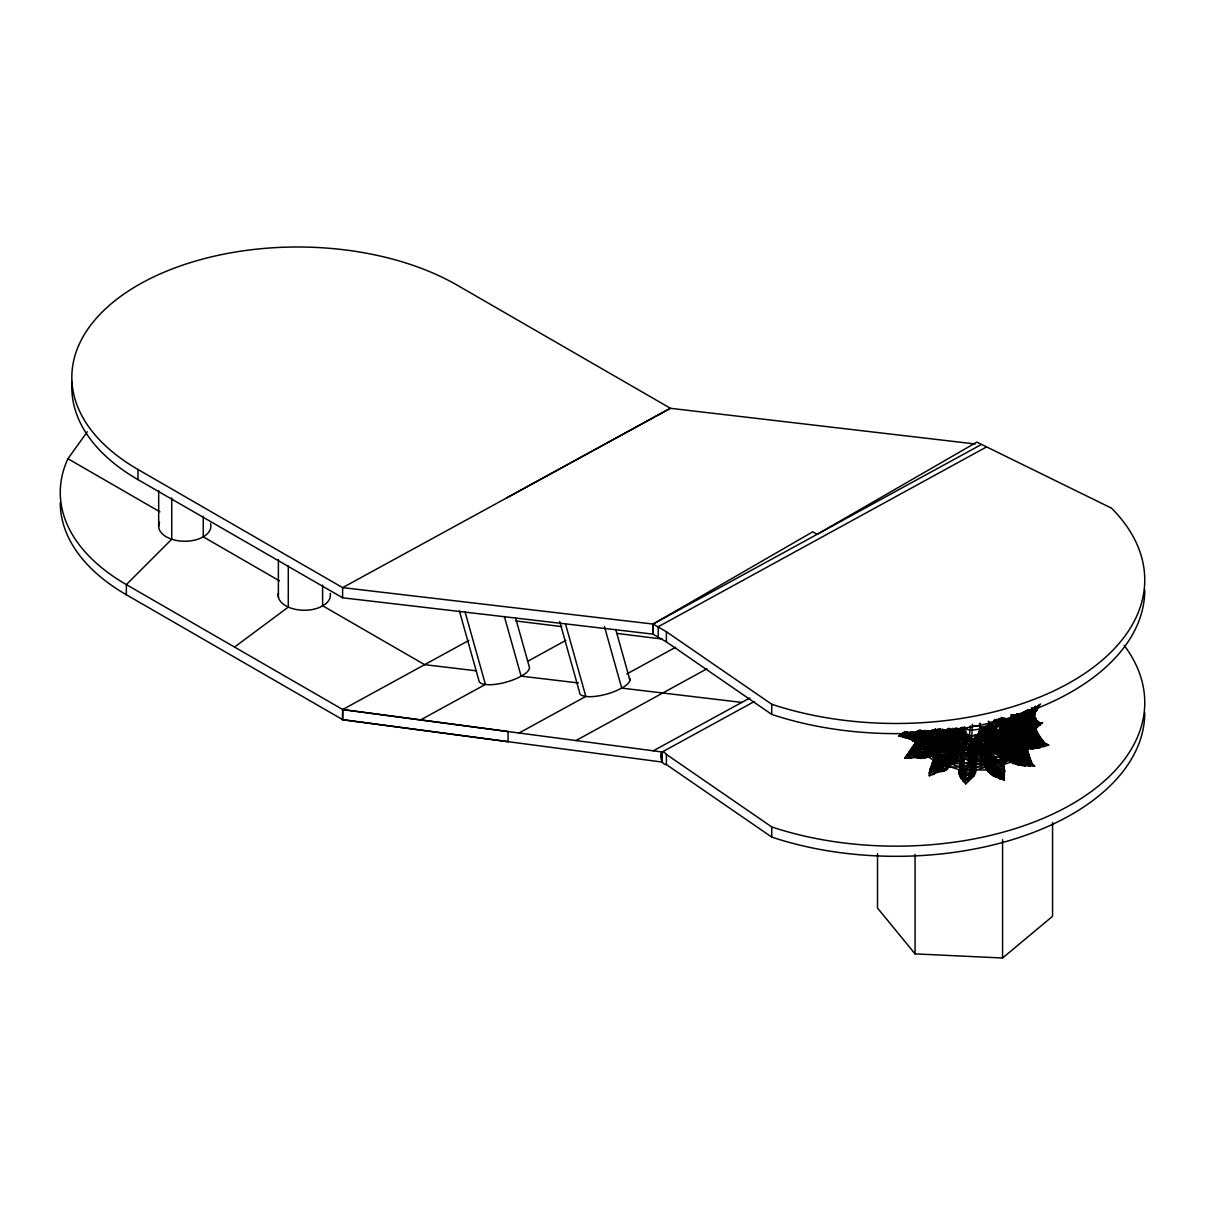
<?xml version="1.0" encoding="UTF-8"?>
<svg xmlns="http://www.w3.org/2000/svg" width="1205" height="1205" viewBox="0 0 1205 1205"><rect width="100%" height="100%" fill="white"/><g stroke="black" fill="none" stroke-linecap="round" stroke-linejoin="round"><path stroke-width="1.5" d="M87.272 431.782L67.947 458.728A225.727 130.321 0 0 0 126.359 584.606L342.732 709.534L342.612 719.746L342.612 709.594L468.865 640.427M988.341 721.147L991.113 725.741C982.286 738.394 986.006 755.535 986.684 769.995L993.282 775.749L1004.322 780.328C1004.262 764.573 1001.476 748.305 998.056 733.227L1004.548 728.588L1007.937 721.765L1013.134 716.915L1023.768 718.707L1036.24 718.888L1035.261 720.575C1020.349 729.718 1026.811 750.655 1032.128 763.759L1034.658 766.124L1021.132 765.341L1013.541 763.548L983.205 746.211M974.227 747.898L976.08 769.95L974.348 773.218L963.307 781.382C961.334 763.247 963.488 745.202 964.392 727.022C971.501 745.835 950.112 768.413 965.762 783.868L974.258 775.704C976.984 758.819 979.816 740.352 980.162 723.256M965.762 783.868C964.994 772.541 959.421 758.984 964.904 748.441L963.503 738.936L964.392 727.022C963.157 735.788 975.734 738.77 974.89 747.567C975.628 759.361 969.031 770.176 968.037 781.412C951.709 771.622 965.16 748.968 965.446 734.056L954.164 732.083L940.954 737.987L936.436 734.191L934.869 730.245L935.17 732.866C950.414 741.196 943.379 760.942 933.709 771.049L933.378 774.333L929.296 775.794C928.919 761.635 946.482 747.612 938.228 733.77L937.43 729.387L936.195 733.408L938.469 735.894L954.571 733.243L965.446 734.056C961.65 739.433 963.804 746.603 964.828 752.568L963.548 754.887L973.279 760.596L975.929 760.445L978.52 744.69L977.873 737.671L986.729 735.412L990.676 745.579L994.607 751.89L1004.111 752.779L1004.187 777.556C988.552 775.568 981.352 760.551 976.788 747.16M962.509 777.346L961.454 778.987L961.891 753.185L962.705 745.217L965.401 736.18L956.258 733.273L955.61 728.648L939.81 736.903L936.436 734.191L935.592 729.04L935.442 731.435L936.918 734.975L946.573 733.845L951.709 729.628L953.667 730.998C957.026 737.776 951.107 745.955 944.404 747.778L936.888 742.235L937.053 734.086L937.882 730.32L939.252 729.085L943.259 735.14C943.123 746.919 936.827 758.171 930.637 767.992C936.586 755.851 948.862 745.79 946.256 730.682L943.666 730.968L939.313 735.261L936.752 741.406L944.404 747.778L951.739 749.887L953.712 748.968L955.234 746.151L956.258 733.273L954.571 735.653L943.364 741.753L937.038 736.541L939.252 729.085M990.374 741.301L1044.404 743.756L1048.636 745.067L1044.343 746.482L1038.258 743.425L1031.872 736.285L1030.998 727.549L1018.059 720.424L1015.047 714.836L1013.45 720.304L1012.757 734.146L1026.63 745.368L1022.503 749.676L1022.488 752.688L1028.467 761.47L1034.658 766.124M1048.636 745.067C1036.511 738.65 1026.404 728.528 1013.149 723.12L1011.04 727.202L1012.471 731.194L1019.038 733.152L1026.118 739.945L1019.445 741.557L1006.612 729.206L1004.548 728.588L1003.946 731.164L997.424 736.692L998.327 744.027L1002.183 747.642L1004.744 747.13L1007.124 737.701L1007.094 729.326L1003.84 724.868L1001.777 725.244L999.653 730.366C1008.48 743.696 1001.235 759.542 1004.443 774.258C997.363 774.438 989.847 770.221 986.112 764.196L976.125 764.226L970.703 769.89L963.895 770.899L960.731 763.729L962.569 756.484L953.155 753.953L951.589 752.387L952.628 744.464L956.544 735.698L965.401 736.18L963.398 739.795L959.391 774.574L961.454 778.987M970.326 725.952L969.061 739.313L967.133 743.651L964.768 744.057L962.735 747.672L964.151 753.682L975.101 758.578L976.336 758.156L977.18 755.234L975.673 755.505L964.196 749.359L963.096 746.603L965.371 731.54L955.927 729.718L951.076 732.956L946.136 730.125L939.569 733.062L935.17 732.866L939.147 729.13M946.256 730.682L938.921 741.753L938.575 745.955L930.245 771.652L933.378 774.333L937.113 772.375L943.711 771.185L954.059 751.302L963.036 754.134L960.988 761.168L963.789 768.233L972.179 770.507L975.538 773.444L975.583 770.944L973.956 768.579L963.729 765.687L964.241 762.855L962.132 751.754L962.494 747.401L964.738 743.711L947.627 744.088L936.692 739.328L938.77 734.448L942.807 729.899L943.666 730.968L937.159 744.253L933.965 758.035L941.075 759.768L950.79 756.183L962.042 758.939L960.46 766.425L962.358 771.381L964.06 773.7L972.48 776.592C974.664 764.994 977.933 753.411 978.053 741.437C974.649 730.938 987.603 725.606 973.233 741.376L968.338 740.006L965.16 736.285L964.271 732.595L965.115 729.402L955.61 728.648L953.667 730.998L954.526 728.588L964.919 728.498L964.813 737.219L967.133 743.651L974.649 745.036L978.761 741.482L981.036 726.796L991.113 725.741L997.996 730.23L1008.63 733.996C1013.149 727.956 1007.335 720.168 1001.671 717.367M974.258 775.704L976.095 767.028L986.368 767.028L988.266 771.998L986.308 756.318L985.961 740.412L978.144 740.141L975.583 770.944L976.622 759.045L985.6 756.333L996.384 777.346L997.424 775.387L993.025 762.178L993.598 753.351L987.106 739.734L987.257 733.197L978.897 733.86L977.481 752.673L970.341 778.52L964.271 776.653C957.147 769.393 961.063 757.794 963.834 749.691L954.315 746.091L943.651 752.959L936.195 747.552L938.017 738.575L941.858 729.808M1002.183 747.642L1003.87 755.972L1001.762 754.405L1002.379 739.478L1001.265 736.285L998.885 735.532L1000.271 732.61L1004.548 728.588C1005.241 740.729 1007.485 752.447 1013.541 763.548L1009.142 759.557L983.295 745.729M904.699 758.276L912.637 751.905L922.593 748.094L930.742 738.514L934.372 730.441L924.205 731.465L920.891 734.538L904.699 758.276L909.504 758.201L910.317 755.083C917.743 749.6 924.717 739.945 920.771 730.381M937.882 730.32L936.647 736.933L942.717 740.427L946.287 739.147L956.077 731.962L965.431 732.745C963.096 738.861 961.695 746.543 964.828 752.568L974.408 754.722L978.219 746.995L964.904 748.441L963.066 743.063M991.188 722.262C992.182 730.637 982.256 734.975 975.568 735.216C982.693 735.261 991.73 730.064 991.308 722.503C989.968 737.686 965.838 739.734 956.77 730.23L956.303 728.121L956.996 729.628M988.1 742.883L1024.325 748.727L1032.549 748.742L1044.343 746.482C1044.735 738.198 1031.179 741.196 1026.088 738.213L1022.367 734.613L1022.458 731.736L1015.378 722.925L1012.833 716.644L1021.373 718.225L1033.468 718.18L1039.629 722.789L1042.506 722.804L1034.568 729.176L1028.076 732.083L989.998 738.108M1002.018 744.449L1001.611 739.343M962.84 760.596L961.726 758.924L961.891 753.185L961.876 756.65L964.241 762.855L974.981 765.326L975.312 767.48L974.845 770.281L971.381 773.264L964.271 776.653C961.033 768.911 959.406 759.632 963.458 751.875L955.173 747.296L955.234 746.151L964.331 746.603L962.162 750.354L961.711 754.119L963.789 768.233L971.471 767.389L976.442 761.59L985.72 758.849L993.161 770.944L995.225 769.769L1004.624 771.968L1002.922 755.55L1003.509 744.554L1005.859 734.583L1010.302 729.537L1009.293 725.003L1004.337 727.398L1000.301 738.424L997.845 738.801L1005.603 742.416L1004.895 737.204L1002.153 735.155L998.885 735.532L1003.569 733.875L1003.946 731.164L998.056 733.227L1004.578 731.992L1006.431 733.438L1007.124 737.701L997.725 737.309L991.564 734.538L988.612 729.387L979.484 730.516L978.565 743.696L976.442 750.037L974.725 752.116L964.196 749.359M978.55 748.546L996.384 777.346L990.766 774.122L985.871 746.015L986.729 735.412L978.626 735.186L979.228 737.731L974.649 745.036L965.582 743.425L963.699 738.183L965.265 730.426L955.61 728.648M959.391 774.574L960.852 764.151L951.408 761.183C945.533 764.241 938.74 766.967 931.962 765.793L929.296 775.794M961.726 758.924L961.982 754.119L963.834 749.691L955.173 747.296L952.101 753.547L954.706 743.38C950.609 741.211 954.179 735.909 951.076 732.956L952.462 730.501L938.469 735.894L935.878 732.776L936.044 730.366L936.195 733.408L939.81 736.903L952.266 735.201L965.265 738.499L962.494 747.401L963.352 758.005L973.279 760.596L975.101 758.578L977.873 749.721L965.747 747.627L964.151 735.848L965.265 730.426L955.927 729.718L951.724 734.026L941.918 739.177L936.647 736.933L937.43 729.387M1020.575 713.345L1036.24 718.888L1035.035 717.246C1017.261 725.937 1024.265 750.354 1032.128 763.759L1010.438 762.268L1004.804 747.251L1003.569 733.875L997.424 736.692L1002.379 739.478L1003.855 741.888M972.33 724.356L971.637 739.117L972.661 740.804L977.707 737.4L980.343 729.718L990.405 726.479L999.367 740.668L1006.296 739.825L1004.578 731.992L1002.801 729.853L999.653 730.366L1005.859 734.583L1007.124 737.701M943.711 771.185L946.799 769.588L954.059 751.302L963.458 751.875L961.244 758.713L963.729 765.687L972.164 765.024L975.929 760.445L976.351 761.681L985.886 761.47L987.663 766.666L993.282 775.749L994.155 773.806L989.938 768.775L985.72 758.849L976.622 759.045L977.27 748.426L985.871 746.015L985.72 743.214L977.511 743.154L978.294 745.579L977.481 752.673L964.904 748.441L964.271 732.595M985.509 745.97L1029.718 766.109L1031.088 760.882L1023.919 756.017L1011.628 735.969L1014.249 731.857L1016.659 730.667L1030.998 727.549C1035.336 720.379 1032.715 710.408 1039.779 704.458M1013.315 714.851L1015.318 716.824L1023.527 715.514L1033.8 719.506L1036.149 729.748L1035.487 732.535L1026.299 733.002L1013.179 725.982L1016.719 737.972L1016.297 743.816L1022.729 745.835L1027.579 750.113L1022.488 752.688L1015.107 745.744L1014.64 742.732L1018.376 737.581L1026.419 734.146L1013.691 720.138L1015.303 715.86L1020.605 715.378L1029.025 710.905L1030.185 716.538L1033.724 721.464L1016.779 721.614L1010.242 719.174L1004.925 723.828L1005.964 729.673L1003.675 736.029L1005.136 744.645L1002.304 744.63L1000.451 746.648L1003.69 753.682L1005.738 738.68L1009.79 732.339L1007.892 722.563L1001.927 718.075M1026.66 757.794L1017.833 740.427L1013.947 739.298L1015.74 735.909L1023.663 736.948L1035.758 735.517L1035.487 732.535L1016.915 722.172L1017.156 717.352L1019.551 713.797L1023.753 714.942L1032.851 713.857L1036.315 711.176L1038.379 706.07L1036.315 711.176L1029.823 709.835L1025.922 711.116L1016.915 722.172C1014.203 732.535 1022.849 740.955 1028.106 748.938L1022.397 746.513L988.055 742.31M1034.493 740.171C1028.121 731.254 1019.867 724.868 1012.833 716.644L1019.746 719.234L1023.602 718.391L1034.056 722.458L1031.992 725.425L1016.116 727.745L1013.149 723.12L1011.688 729.161L1015.032 727.88L1017.668 723.919L1018.3 718.421L1020.605 715.378L1033.724 721.464L1027.88 723.678L1024.687 728.784L1020.906 730.335L1015.137 735.14L1011.341 739.99L1011.537 742.943L1009.489 746.106L1017.547 764.663L1025.199 765.838L1025.952 763.609L1018.451 752.236L1018.285 743.349L1000.873 726.525L1007.937 721.765L1020.906 730.335L1022.653 732.324L1018.376 737.581L1009.76 735.607L1006.085 733.905L1003.946 731.164L1007.847 739.674L1015.107 745.744L1026.63 745.368L1022.729 745.835L1018.602 751.197L1023.919 756.017L1027.624 756.529L1031.088 760.882L1019.957 760.747L1008.013 756.936L1000.18 759.722L1004.609 770.808M964.151 735.848L966.289 739.915L974.107 742.958L979.288 735.562L980.042 730.546L989.742 727.338L994.095 735.396L999.367 740.668L1006.702 738.695L1005.241 730.772L1000.301 728.905L1006.973 723.166L1021.915 734.146L1026.946 731.525L1020.53 724.115L1020.786 721.298L1022.759 718.285L1031.48 712.562L1035.035 717.246L1026.208 711.643M959.24 743.846L907.184 755.821C915.258 749.194 917.11 739.057 920.997 730.486L920.891 734.538L918.135 736.089L914.836 742.807L917.502 747.989L924.235 754.24L935.969 761.801L965.416 745.172M934.869 730.245L936.918 734.975L951.709 729.628L948.998 728.694L942.702 731.48C958.156 739.734 947.205 760.656 940.623 771.321L931.962 765.793L938.921 741.753L946.136 738.093L940.397 731.525L940.397 729.055C934.447 738.921 929.959 750.022 921.192 758.442L913.646 757.463L909.504 758.201L907.576 754.722C913.947 747.748 922.111 742.355 930.742 738.514L927.157 731.661L920.198 730.697L898.568 736.014L906.265 737.761L956.77 739.855L902.801 737.324L902.59 733.529L904.865 731.571L902.801 737.324M1000.481 718.316L1009.986 727.142L1005.964 729.673L1003.524 728.588L1000.301 728.905L1006.13 724.627L1012.095 728.648L1020.906 730.335L1021.313 727.639L1023.843 724.16L1033.8 719.506L1031.992 725.425L1020.349 718.707L1014.068 717.547L1011.688 723.542L1012.848 725.546L1017.668 723.919L1023.376 724.657L1027.729 729.1L1021.885 729.733L1018.526 728.076L1011.04 727.202L1012.848 725.546L1016.327 725.395L1019.144 730.275L1026.148 736.948L1019.445 741.557L1005.226 739.222L998.327 744.027L997.318 745.518L1004.217 769.618L1003.449 774.393L1000.06 778.882L997.424 775.387M989.606 721.931L1000.527 737.611L1007.591 736.827L1007.726 734.267L1003.84 724.868L1011.613 717.999L1014.926 719.355L1035.261 720.575L1031.902 715.484L1031.48 712.562L1029.025 710.905L1033.83 714.55L1027.293 718.918L1024.145 723.105L1021.885 729.733L1019.144 730.275L1018.903 738.936L1017.833 740.427L1011.628 735.969L1014.249 731.857L1021.9 733.092L1024.024 729.266L1023.617 726.404L1024.687 724.446L1036.179 709.429L1024.009 711.733L1022.623 713.541L1024.566 728.031L1021.162 729.853L1015.378 722.925L1023.135 721.539L1032.369 716.809L1031.872 713.947L1028.573 710.784M1020.53 724.115L1018.526 728.076L1012.471 731.194L1013.556 728.889L1021.9 733.092L1026.299 733.002L1028.001 730.908L1027.308 728.076L1033.92 717.337L1034.447 713.857L1027.564 711.206L1027.353 725.546L1030.486 731.691L1037.595 740.292L1041.436 738.801L1044.615 743.982L1031.495 746.663L1022.397 746.513L1016.719 737.972L1024.822 738.876L1033.137 738.093L1037.068 737.264L1038.364 734.161L1036.149 729.748L1028.211 727.564L1020.048 727.956L1016.463 724.672L1024.145 723.105L1030.109 724.838L1024.687 728.784L1021.313 727.639L1015.243 723.015L1011.613 717.999L1004.925 723.828L1008.931 727.745L1008.103 736.104C1001.28 736.978 992.543 735.005 989.154 728.317L979.484 730.516L979.831 733.122L979.138 731.601L988.612 729.387L990.103 737.159L995.39 746.422L1004.744 747.13L994.02 747.657L988.281 743.47L986.564 740.939L986.308 737.822L977.873 737.671L986.729 735.412M987.121 748.636L991.052 743.666L991.308 740.051L989.953 736.993M1021.885 729.733C1020.289 739.84 1022.578 750.67 1029.989 758.02L1028.467 758.683C1025.832 754.074 1019.475 753.562 1017.095 748.892L1017.864 740.066L1026.163 740.819L1034.613 739.885L1038.59 738.981L1039.795 736.451L1038.364 734.161L1034.929 732.896L1030.486 731.691L1022.458 731.736L1017.713 726.389L1025.56 724.642L1034.734 719.475L1031.149 715.243L1022.171 715.378L1014.49 717.864L1011.447 717.065M977.18 755.234L977.089 756.333L977.632 751.423M970.341 778.52L972.977 747.778M978.023 742.732L974.89 747.567L965.582 743.425L966.576 737.897L964.121 728.121L968.338 740.006L973.715 742.099L979.168 737.641L977.722 747.205M931.977 730.215L932.745 734.869L930.998 746.061L918.707 746.241L914.836 742.807L924.069 738.078L931.827 736.692L929.627 731.586M978.776 741.361L978.565 743.696L974.89 749.736L964.904 748.441M919.852 730.411L921.915 735.261L940.397 731.525L939.599 736.827L944.825 743.741L937.867 751.272L931.962 765.793L935.893 753.622L944.163 745.744L929.462 736.33L921.87 737.746L917.623 730.983L921.87 737.746L932.866 743.922L937.234 743.636L942.491 749.962L935.17 758.442L929.311 772.947L930.245 771.652L941.256 769.046L946.799 769.588L949.51 766.606L951.634 758.638L962.042 758.939L960.46 766.425L961.123 772.028L962.358 771.381M988.597 739.885C1006.446 741.753 1026.374 733.363 1043.334 741.211L1038.258 743.425L1036.24 748.305L1019.189 742.175L1017.336 746.061L1023.557 748.215L1027.052 747.687L1022.066 743.515L1015.423 741.617L1015.74 735.909C1023.06 740.247 1031.917 744.193 1040.337 740.683L1041.436 738.801L1039.795 736.451L1036.36 735.11L1025.696 733.709L1022.367 734.613L1019.144 728.076L1027.037 726.118L1036.179 720.68L1032.805 717.05C1026.555 716.448 1019.882 717.337 1014.58 720.726L1009.79 717.999M972.601 774.213L963.895 770.899L961.575 761.319L951.634 758.638L948.953 760.792L943.5 760.732L934.553 755.354L937.264 745.443L936.888 742.235L940.307 737.264L943.259 735.14L943.666 730.968M992.604 726.66L992.092 728.603C981.849 737.822 989.651 751.8 996.43 760.762C996.053 767.796 999.713 775.146 1004.322 780.328M1036.556 738.439L1039.795 736.451L1040.337 740.683L1034.613 739.885L1032.474 742.325L1019.189 742.175L1017.095 748.892L1019.987 748.938L1027.247 753.11L1029.04 755.264L1026.63 759.21L1015.845 753.788L1004.307 745.021L998.764 749.435L999.578 747.944L997.318 745.518L1004.307 745.021L1011.658 752.688L1028.467 761.47L1029.989 758.02C1020.695 762.223 1012.456 754.676 1005.422 749.555L999.999 754.496L1003.599 758.291L1002.846 753.215L1001.762 754.405L999.593 752.101L1001.144 751.528L998.327 744.027L1002.56 741.798L1004.398 749.841L1001.822 750.308L1001.144 751.528L998.764 749.435L1004.804 747.251L1010.769 750.444L1022.488 752.688L1027.052 747.687L1022.503 749.676L1011.341 739.99L1006.085 733.905L1006.612 729.206L1005.422 726.163L1000.301 728.905M1040.457 745.157L1040.201 747.552L1032.549 748.742L988.341 742.596M1004.624 771.968L1003.614 763.88L1001.852 760.491L1000.18 759.722L1000.496 756.996L1006.16 751.935L1019.957 760.747L1025.199 765.838L985.253 746.257M1013.149 723.12L1012.848 725.546L1015.032 727.88L1017.833 740.427L1015.423 741.617L1016.719 737.972C1025.139 743.636 1034.975 744.072 1044.615 743.982M1030.576 763.789L1024.009 761.229L1021.75 763.187L1007.019 754.405L1000.496 756.996L1003.238 760.536L1003.75 766.079L1003.434 768.459L998.704 771.305L990.977 763.006L985.479 751.604L976.848 753.833L985.509 753.923L986.549 758.743L999.894 774.032L1003.434 771.351L1003.66 763.352L996.128 763.729L991.097 754.872L990.962 751.769L994.02 747.657L1004.398 749.841L995.797 750.489L990.133 741.18L987.257 733.197L978.626 735.186L979.243 736.541L977.873 738.228L973.233 741.376L969.061 739.313L964.527 730.305L967.133 734.809L966.576 737.897L967.69 740.849L973.715 742.099L977.707 737.4L980.659 728.995L990.405 726.479L991.188 729.477L993.297 731.33L1008.103 736.104L1009.986 727.142M1033.197 711.04L1024.747 713.029L1033.92 717.337L1034.538 715.318L1032.851 713.857L1033.197 711.04L1035.652 706.13M926.238 730.637L929.025 731.435L929.432 733.86L928.422 744.012L925.033 749.6L917.623 757.553L912.486 753.291L911.025 749.676L919.204 741.617L933.514 733.077L932.489 730.094M1008.931 727.745L1009.293 725.003M955.173 747.296L954.059 751.302L952.312 747.085L944.283 745.398L936.752 741.406L939.644 730.215C934.508 740.714 935.577 737.189 941.617 729.537M968.037 781.412L972.586 747.974M1031.164 723.602L1027.293 718.918L1014.535 718.451L1015.047 714.836L1013.691 720.138L1031.164 723.602L1018.3 726.133L1015.755 723.572L1014.444 721.162L1025.922 718.496L1031.872 713.947L1028.498 711.583L1024.491 711.598L1020.861 713.691L1016.116 722.036L990.6 733.137M994.02 747.657L996.957 745.232L996.655 738.59L1000.993 731.571L991.113 725.741L980.659 728.995L979.484 723.618M1033.8 719.506L1030.727 721.825L1016.915 722.172L1014.068 717.547L1013.691 720.138L1018.3 718.421L1025.048 721.629L1029.19 726.163L1024.687 728.784L1020.349 722.111L1018.647 714.505L1015.966 714.881M1031.585 733.333L1027.142 734.884L1014.911 733.875L1013.947 739.298L1014.911 737.535L1012.757 734.146L1013.556 728.889L1016.116 727.745M964.542 779.755L962.418 774.288L960.159 776.713C956.047 765.838 967.359 756.785 970.251 747.145M942.656 729.221L946.467 733.002L938.469 744.554L935.667 750.549L942.777 755.776L946.121 754.556L949.103 754.797L950.79 756.183L953.155 753.953L963.036 754.134C959.135 759.948 962.177 767.66 964.06 773.7L969.844 772.495L975.312 767.48L976.442 761.59M959.09 742.19L924.627 746.121L917.638 736.165L907.41 732.113L905.768 733.348L907.29 736.059L912.712 740.924L922.638 731.586L926.043 733.348L929.492 740.382L918.496 746.392L909.865 753.697L915.439 750.459L921.644 742.129L927.669 731.224L922.096 735.577L912.637 751.905L928.061 742.265L924.747 735.02L917.954 731.781L909.609 738.996L906.265 737.761L902.59 733.529L898.568 736.014M936.436 734.191L941.918 739.177L952.477 739.011L947.627 744.088L944.283 745.398L936.647 740.698L937.038 736.541L942.717 740.427C950.459 740.924 957.312 735.924 965.265 738.499L962.855 744.072L930.893 754.631L917.623 757.553M1044.404 743.756L1043.334 741.211L1040.939 741.527C1034.176 732.851 1027.052 721.509 1031.706 710.106L1035.351 711.161L1034.538 715.318L1021.945 716.855L1016.809 713.917M959.06 772.013L960.174 766.922L947.446 767.193L933.965 758.035L937.098 749.194L945.609 740.849L939.599 736.827L938.062 741.617L943.379 747.823L940.201 749.42C933.152 760.235 925.606 773.505 941.466 752.176L936.255 745.699L930.998 746.061L924.491 742.702L920.545 742.807L918.135 736.089L921.614 731.781L924.205 731.465L925.832 734.222L933.514 733.077L932.309 730.11M950.79 756.183L953.712 748.968M956.077 746.498L955.625 743.5M961.876 756.65L962.825 749.299L963.834 749.691M1033.92 717.337L1035.351 711.161L1023.527 715.514L1016.704 721.418L1015.755 723.572L1019.174 724.1L1023.602 718.391L1034.447 713.857L1032.233 719.611L1022.894 720.68L1019.566 727.278C1021.313 735.637 1027.594 742.16 1032.549 748.742L1020.695 744.329L1017.095 748.892M930.245 771.652C931.842 762.554 936.164 753.743 943.379 747.823L937.234 743.636L930.998 746.061M1033.257 718.12L1027.775 714.776L1022.849 714.279L1023.979 716.87L1019.37 716.87L1014.535 718.451L1015.438 714.851M963.307 781.382L971.817 747.642M932.504 763.292L931.149 768.639L937.113 772.375L966.591 746.663M961.711 754.119L962.283 751.905M933.514 733.077L930.923 731.48L925.832 734.222L913.736 745.006L917.502 747.989L935.14 747.838L941.466 752.176L936.18 755.957L932.7 763.081L941.256 769.046M974.408 754.722L964.151 753.682C961.62 749.766 962.012 744.539 965.039 741L956.122 741.06L954.706 743.38L956.198 738.153L965.039 741L962.162 750.354L963.548 754.887L973.926 757.553L975.673 755.505L976.125 752.658L976.306 740.804L974.845 738.138L971.637 739.117L969.091 736.933M940.307 737.264L942.807 729.899M907.184 755.821L907.576 754.722L910.317 755.083L913.646 757.463L921.524 748.019L924.491 742.702L931.857 740.051L938.77 739.659L944.825 743.741L941.572 745.202L938.559 749.058L932.7 763.081L938.71 764.03L944.389 768.82L949.51 766.606L968.534 746.031M937.113 772.375C943.545 761.65 955.761 741.196 939.569 733.062L950.82 728.859L945.458 732.941L941.15 733.83M1021.75 763.187L1021.132 765.341L1007.019 754.405L1000.18 759.722M1037.595 740.292L1029.341 737.611L1026.088 738.213L1024.611 732.986L1019.144 728.076L1034.568 729.176L1035.185 723.889L1037.806 721.78L1036.887 720.635L1034.718 718.843L1026.63 718.587L1016.116 722.036L1009.639 718.225L1015.393 715.168L1011.236 719.28L989.968 731.299M935.291 753.005L939.162 746.949L938.575 745.955L933.378 760.491L938.71 764.03L946.362 761.334L949.51 766.606L959.421 769.829L970.447 747.055M1031.495 746.663L1024.325 748.727L1022.397 746.513L1020.289 753.562L1025.666 755.61L1028.242 752.643L1023.557 748.215L1022.925 750.474L1018.602 751.197L986.202 743.53M920.997 730.486L918.3 732.098L920.545 742.807L929.853 748.004L936.255 745.699L942.491 749.962L937.068 753.562L933.378 760.491L939.975 761.861L951.634 758.638M961.575 733.679L956.77 730.23L961.575 733.679L969.965 735.487L961.62 733.619M964 751.965L964.241 751.197L963.819 751.995L957.945 748.953M954.014 750.067L955.234 746.151M1014.535 718.451L1015.71 714.881M951.739 749.887L946.121 754.556L936.21 746.437L938.921 741.753L937.686 737.761L939.96 731.45M986.564 740.939L990.103 737.159L994.848 728.423L1001.897 736.451L1007.591 736.827L1007.952 728.468L1006.115 720.62L1013.134 716.915L1027.519 718.993L1033.724 721.464M1000.496 756.996L1002.922 755.55L1003.539 763.096L996.836 766.154L988.296 760.852L985.509 753.923L976.803 756.62L985.6 756.333L986.85 761.274L988.748 763.383L997.695 768.685L1003.479 765.717L996.836 766.154L987.452 753.803L990.676 745.579L996.279 741.165L999.367 740.668L1004.533 732.836L993.824 720.334M964.105 744.795L963.352 742.144L965.687 732.791L967.148 735.909L972.661 740.804L979.996 731.525L980.9 728.995L979.68 723.618M964.316 731.631L965.115 729.402L954.526 728.588M990.615 733.89C1004.202 724.808 1020.846 725.802 1034.718 718.843L1037.806 721.78L1033.529 722.684L1032.444 725.666L1028.709 727.534L1020.771 729.748L1022.367 734.613M977.873 738.228L980.659 728.995M936.541 751.363L944.163 745.744L938.77 739.659L932.866 743.922L938.062 741.617L935.14 747.838L940.307 754.466L932.791 763.744L929.793 770.326L966.049 745.684M1027.519 718.993L1022.684 725.982L1020.048 727.956L1014.444 721.162L1024.265 723.12L1033.468 718.18L1028.498 711.583L1022.171 715.378L1017.818 723.256L1009.639 718.225L1013.45 717.487L1015.529 714.565M1019.174 724.1L1018.3 726.133L1015.378 722.925L1025.56 724.642L1030.772 724.371L1034.327 726.886L1037.339 727.398L1037.053 725.003L1029.673 718.602L1028.332 710.212L1013.691 719.37L1015.755 723.572M930.923 731.48L919.129 749.013L924.627 746.121L923.075 739.298L917.954 731.781L918.993 730.26M1006.085 733.905L1012.095 728.648L1019.475 718.044L1027.88 723.678L1032.369 722.473L1027.775 714.776L1024.431 712.923L1029.522 713.631M1009.639 718.225L1017.818 723.256L1028.618 720.183L1032.805 717.05L1036.179 720.68L1032.067 721.403L1030.772 724.371L1025.109 716.87L1016.93 715.062M936.752 741.406L941.391 733.227M939.825 736.21L936.225 745.428L946.949 751.709L951.589 752.387L949.103 754.797L942.009 757.734L934.553 755.354M929.432 733.408L920.319 739.554L912.471 747.296L916.056 749.736L933.89 750.037L939.011 756.83L932.791 763.744L929.793 770.326L930.561 768.971M1031.706 710.106L1032.504 708.329L1037.189 707.727L1036.315 711.176L1034.493 708.977L1031.314 707.847M994.878 719.34L1008.63 733.996L1008.645 735.532L997.439 731.42L991.113 725.741L992.092 728.603L997.996 730.23L992.724 739.177L988.281 743.47L986.91 750.067L989.802 755.957L992.302 768.188L995.225 769.769M1013.179 725.982L1011.688 729.161L1019.144 730.275L1012.757 734.146M1035.487 732.535L1035.321 727.609L1027.353 725.546L1013.691 719.37L1025.109 716.87L1026.314 714.339L1029.07 712.788L1031.872 713.947M1011.1 714.791L1015.996 717.156L1006.612 729.206L1007.064 732.474M961.635 744.976L929.145 757.026L918.587 755.535L914.399 751.513L912.471 747.296L932.745 734.869L936.044 730.561L938.951 729.552L958.035 735.607M952.221 736.24C946.452 743.756 954.179 752.703 961.756 754.676M1019.535 715.86L1024.265 723.12L1029.296 723L1030.787 720.033L1034.734 719.475L1031.149 715.243L1021.976 723.12L1019.068 720.304M970.929 752.387L969.769 752.447M1018.376 737.581L1026.148 736.948L1020.801 739.765L1012.486 732.61L1006.973 723.166L1000.873 726.525L1004.337 727.398L1001.777 725.244L1009.022 720.424L1019.37 723.844L1027.88 723.678L1031.691 719.069L1035.261 720.575L1022.849 714.279M1021.373 718.225L1023 713.827L1032.369 716.809L1028.498 711.583M979.921 732.806L975.327 738.575M972.48 776.592L976.08 769.95L975.478 762.825L964.241 762.855M1013.691 719.37L1028.001 721.569L1029.673 718.602M957.357 728.543L955.731 731.42L955.942 734.432C963.578 746.437 993.191 743.334 990.751 726.57M1021.644 712.953L1026.163 716.719L1032.233 719.611L1033.935 716.629L1024.009 711.733M950.474 744.268L955.249 741.196L954.36 738.243L955.896 735.592L965.401 736.18M978.746 733.574L974.845 738.138L979.996 731.525M963.774 745.654L937.565 759.27L933.755 763.593L939.011 756.83L932.474 752.297L914.399 751.513L911.025 749.676L917.909 743.771L929.492 740.382L924.747 735.02L920.168 734.764L912.275 732.083L906.265 737.761M978.867 734.026L980.343 729.718L989.742 727.338L990.374 730.471M965.431 732.745C962.087 737.234 964.226 742.898 965.747 747.627M931.284 766.561L931.149 768.639C941.677 769.483 950.173 761.214 960.852 764.151L960.159 776.713M977.255 736.135L980.177 731.375M990.254 742.295L1040.201 747.552L1034.342 744.178L1023.391 731.194L1031.736 730.351L1034.688 725.515L1024.039 721.298L1020.349 722.111M1019.551 713.797L1024.431 718.722L1030.727 721.825L1033.935 716.629L1024.039 721.298M921.192 758.442L929.145 757.026L935.14 747.838L928.528 750.007C924.883 745.82 918.436 745.428 915.333 740.307L925.832 734.222M937.098 749.194L936.707 748.41L946.422 735.472L940.397 729.055M999.578 747.944L1000.451 746.648M1029.868 722.066L1023.768 718.707L1017.894 725.38C1015.951 732.7 1003.027 736.827 1009.489 746.106L1023.648 754.827L1028.242 752.643L1025.033 756.996L1017.02 756.047L1009.233 753.712L1005.422 749.555L999.593 752.101L1004.804 747.251L1008.329 751.378L1019.535 754.405L1023.648 754.827L1027.579 750.113L1022.879 753.848L1020.289 753.562L987.964 744.554M1025.922 711.116L1032.851 713.857L1037.189 707.727L1034.718 706.974M956.845 739.132L902.861 734.598L902.59 733.529L906.747 732.339L907.004 733.529L919.099 732.143L920.153 730.667M917.999 738.484L921.283 737.535L924.627 732.956L920.891 734.538L922.096 735.577M1014.911 737.535L1019.038 733.152L1026.946 731.525L1020.033 735.863L1011.025 734.101M957.779 734.493L955.731 737.279L955.942 740.292C963.593 752.251 993.161 749.224 990.751 732.429M1022.894 720.68L1028.091 714.64L1029.823 709.835L1034.493 708.977L1039.312 705.106M912.712 740.924L916.613 741.662L921.509 736.647L924.747 735.02L927.157 731.661L931.827 736.692C923.512 740.367 915.589 745.473 909.398 752.146L910.317 755.083L918.587 755.535M947.386 730.772L948.998 728.694L944.163 732.158M990.45 739.162L1027.413 735.653L1034.673 736.24L1041.436 738.801L1042.34 742.355L1036.315 741.662L1034.342 744.178L1020.695 744.329L1018.602 751.197L1022.397 746.513M947.537 734.854L949.45 732.444M1024.325 748.727L1020.289 753.562L1021.343 751.363L1026.344 753.848L1028.467 758.683M1037.686 707.275L1040.472 703.991M1027.624 756.529L1029.04 755.264L1025.033 756.996L1019.535 754.405L1003.931 742.837L998.327 744.027M965.582 743.425L974.815 746.257L979.093 738.846L974.423 743.937L967.133 743.651L964.542 732.986L964.678 727.7L961.424 727.489M1032.851 713.857L1035.351 711.161M1011.628 735.969L1014.911 733.875L1024.822 738.876L1030.832 740.473L1033.137 738.093L1038.59 738.981L1038.364 734.161L1030.591 739.418L1017.713 726.389L1028.709 727.534L1034.327 726.886L1039.629 722.789L1036.887 720.635L1028.618 720.183L1020.861 713.691L1029.703 713.42L1033.468 718.18L1031.149 715.243M909.865 753.697L912.878 750.61L926.434 744.178L924.747 735.02M977.601 735.095L978.415 734.884M915.137 745.368L916.433 745.97L928.061 742.265L924.838 737.52L921.117 741.075L916.613 741.662L910.649 737.279L903.871 734.508L905.768 733.348L915.89 737.686L923.075 739.298L956.755 740.126M967.178 747.01L947.446 767.193L940.623 771.321M1002.153 735.155L1004.006 733.303L1006.702 738.695L1000.527 737.611M954.646 733.905L955.731 732.866M1000.135 748.23L993.372 753.441M922.367 731.134L929.432 733.86L934.899 729.281L936.993 732.7M1014.249 731.857L1023.663 736.948L1029.401 738.62L1031.872 736.285L1037.068 737.264L1037.159 731.932L1029.251 729.612L1021.162 729.853L1016.463 724.672L1027.037 726.118L1032.444 725.666L1039.629 722.789L1040.02 725.274L1037.053 725.003M1029.703 713.42L1017.818 723.256L1014.58 720.726L1014.49 717.864L1019.686 714.188M989.817 725.606L996.58 719.37M1026.976 714.008L1022.623 713.541L1016.207 718.587L1016.704 721.418M977.285 752.538L976.668 749.661L985.795 749.073L985.554 746.196L977.556 745.458L985.72 743.214M1006.461 744.72L1013.375 747.311L1015.107 745.744L1008.088 742.672L1003.449 736.722L997.845 738.801L1003.569 733.875L1005.814 736.692L1020.801 739.765L1018.285 743.349L1005.512 742.25L997.318 745.518M1024.566 728.031L1034.056 722.458L1030.998 727.549L1034.688 725.515L1028.211 727.564L1022.458 731.736M954.917 739.268L950.353 741.934L943.364 741.753M1021.915 734.146L1027.729 729.1L1020.906 730.335L1029.19 726.163L1023.376 724.657M907.576 754.722L910.152 752.507M1023.768 718.707L1018.466 719.43L1013.134 716.915L1006.145 722.88L1007.892 722.563M987 725.425L989.32 723.467M1017.668 723.919L1020.786 721.298L1028.392 727.579L1020.906 730.335M933.378 774.333L966.425 746.573M989.41 727.263L999.457 718.813M1003.449 736.722L998.327 741.03L1002.304 744.63L1004.111 752.779L993.598 753.351L985.795 749.073L987.452 753.803L993.282 759.225L996.43 760.762L1003.629 760.596L996.128 763.729L987.934 758.412L986.308 756.318L985.479 751.604L976.668 749.661M989.802 755.957L991.097 754.872L993.794 756.454L1003.735 758.231L996.43 760.762M877.511 853.607L877.511 908.043L915.062 953.878L1002.59 958.005L1052.552 916.312L1052.552 822.458M978.4 752.523L983.611 750.805M1022.292 758.894L1019.957 760.747L1013.375 747.311L1010.875 744.66L1014.038 749.42L1022.503 749.676M1016.884 762.313L1009.142 759.557L1001.988 765.175L980.704 746.708M949.977 739.765L943.846 743.169L936.647 740.698M915.333 740.307L918.707 746.241L925.033 749.6L925.997 752.191L932.474 752.297L937.565 759.27L931.811 765.913L965.567 745.428M1031.736 730.351L1035.321 727.609L1029.251 729.612L1024.13 736.421L1029.341 737.611L1037.159 731.932L1035.758 735.517L1036.149 729.748L1030.486 731.691L1026.088 738.213L1022.578 731.375L989.923 737.49M1036.466 746.015L1029.492 744.705L1017.864 740.066L1016.297 743.816L1026.118 739.945L1018.285 743.349L1026.344 743.124L1019.219 736.165L1016.086 735.924M234.553 647.07L288.281 607.094L288.281 565.778M929.311 772.947L966.214 745.94M989.847 728.663L1004.609 717.864M939.162 746.949L941.572 745.202M1020.816 756.635L1018.391 758.367L1013.902 757.373L1010.287 756.138L1006.16 751.935L999.999 754.496L1001.762 754.405M910.739 731.495L910.965 732.791L922.879 732.354L924.807 730.998L955.535 737.008M1000.255 718.331L989.395 723.648M1013.285 715.047L1016.207 718.587L1015.318 716.824L1022.623 713.541M919.822 731.239L921.494 733.182L926.043 733.348L930.742 738.514L922.94 740.081L913.736 745.006L916.056 749.736L922.277 756.363L925.229 757.96M1024.611 732.986L1034.327 726.886M991.73 728.212L1005.332 718.963M915.439 750.459L920.304 747.175L924.627 746.121M943.259 735.14L946.467 733.002L941.918 730.034M1017.02 756.047L1019.535 754.405M1027.729 729.1L1022.653 732.324L1018.737 731.947L1010.423 730.019L1005.422 726.163L999.653 730.366L1004.548 728.588M990.841 729.869L1008.073 719.204M994.155 773.806L996.249 772.526L1001.265 776.879M932.791 763.744L935.969 761.801L930.893 754.631L925.997 752.191M1015.845 753.788L1018.451 752.236M902.861 734.598L906.747 732.339M946.136 730.125L949.043 728.453M1001.777 725.244L1007.937 721.765L1014.173 731.134L1020.033 735.863L1026.419 734.146L1019.219 736.165M921.614 731.781L918.873 733.303L921.403 740.262L924.491 742.702L925.817 737.581L924.853 730.245M506.552 497.966L670.357 408.239L457.162 285.163A225.727 130.321 0 0 0 137.942 285.163A225.727 130.321 0 0 0 137.957 469.468L137.957 479.62L342.627 597.785L653.2 634.146L653.2 623.994L812.757 531.812L817.126 534.327L976.848 442.115L1111.432 508.118A248.682 143.576 0 0 1 1071.908 681.428A248.682 143.576 0 0 1 771.727 704.247L666.395 631.736L653.035 624.024L653.035 634.176L666.395 641.888L771.727 714.399A248.682 143.576 0 0 0 1144.75 590.058M985.841 447.311L658.216 626.766L658.216 636.918M519.054 733.017L585.826 696.43L565.522 624.054M626.826 673.972L665.582 652.749M665.823 652.613L675.613 647.251M575.945 740.563L706.913 668.82M754.044 701.687L662.178 751.995L342.612 709.594M342.612 719.746L662.313 762.087M420.605 719.897L485.419 684.425L465.145 612.14M527.971 661.138L565.883 640.382M981.051 444.675L653.08 624.054L342.627 587.633L137.957 469.468M653.306 750.82L749.932 697.951M907.004 733.529L909.504 732.173M985.856 726.404C978.716 730.456 969.784 731.058 962.102 728.257M994.351 767.148L992.302 768.188L985.886 761.47L976.125 764.226M1026.148 736.948L1018.903 738.936L1019.279 742.973M974.107 742.958L976.487 741.798L979.243 736.541L979.138 731.601L988.115 730.561L996.957 745.232L1005.136 744.645L995.39 746.422L989.124 742.295M962.343 768.609L961.213 769.167L960.731 763.729L962.569 756.484L952.447 756.243L949.932 758.442L948.32 756.891L942.777 755.776L936.195 747.552L937.264 745.443L940.472 743.455L944.825 743.741M902.59 733.529L905.768 732.007M991.579 765.537L993.628 764.618L997.695 768.685L1003.434 768.459L1004.217 769.618M1010.995 716.553L1017.442 718.873L1026.133 725.32L1032.369 722.473L1015.303 715.86M961.319 766.425L962.343 765.973M1018.827 746.347L1026.344 743.124L1022.066 743.515L1017.336 746.061M974.815 746.257L977.918 744.856L978.761 741.482L974.423 743.937L967.69 740.849M990.977 763.006L993.025 762.178M921.283 737.535L928.648 735.261L936.18 734.673L940.397 731.525L946.422 735.472L938.65 740.578L936.21 746.437L944.193 750.293L947.461 749.013L952.628 744.464L954.315 746.091L955.716 743.304L964.331 746.603L963.217 746.302M989.953 737.761L1031.766 730.637L1030.591 728.889L1022.578 731.375L1024.13 736.421L1020.771 729.748L1031.766 730.637L1037.339 727.398L989.998 737.159M961.439 763.804L962.388 763.443M991.233 735.035L1036.887 720.635L1037.701 722.895L1042.506 722.804M978.897 733.86L988.115 730.561L989.034 738.108L991.323 740.141L997.62 743.636L1005.603 742.416C998.418 742.431 989.23 739.99 987.663 731.842L978.897 733.86L978.987 735.351M1009.142 759.557L1001.024 762.404L980.825 746.302M1010.438 762.268L1001.988 765.175L1003.78 768.474L1001.024 762.404L1003.057 757.99L1003.614 760.762L1001.988 765.175L1003.193 766.049L1002.47 763.217L1001.024 762.404L1008.013 756.936L1017.547 764.663L984.997 746.799M996.957 745.232L1005.603 742.416M985.961 740.412L977.511 743.154L978.415 743.289L977.436 740.97L985.961 740.412L986.955 747.04L991.097 754.872L988.356 752.718L990.088 758.216L993.282 759.225M991.745 754.345L981.201 756.921M932.474 752.297L924.235 754.24L909.398 752.146L912.019 750.037L912.878 750.61M919.897 730.2L921.539 732.806L936.044 730.561M1012.215 714.806L1013.269 716.357L1017.351 715.183L1026.012 722.639M986.368 767.028L976.08 769.95L986.684 769.995L990.676 771.652M913.646 757.463L961.259 744.027M909.504 758.201L961.138 743.982M991.414 735.637L1039.629 722.789M1025.109 716.87L1029.206 715.77M1004.398 749.841L994.607 751.89L985.871 746.015M919.099 732.143L924.807 730.998M920.304 747.175L922.593 748.094L959.029 742.702M991.564 734.538L996.279 741.165L1006.296 739.825L1004.895 737.204M1026.133 725.32L1030.109 724.838L1026.088 720.229L1021.689 719.762L1011.688 723.542L1013.45 720.304L1016.915 722.172M974.107 735.005L975.779 734.824M1028.995 718.285L1020.349 718.707L1018.677 715.634M1021.313 727.639L1013.059 727.037L1009.022 720.424L1003.84 724.868L1010.242 719.174L1011.944 721.946M1010.709 723.331L1015.243 723.015M1029.296 723L1033.529 722.684M991.308 740.051L991.188 739.599M973.52 726.043L980.117 725.666M993.794 756.454L1003.87 755.972L993.598 753.351L995.797 750.489L986.247 743.621L986.308 737.822L978.144 740.141L978.972 740.397M956.077 731.962L965.371 731.54L963.925 736.963L965.808 740.955M1028.001 721.569L1032.067 721.403M975.583 752.989L966.53 752.538M969.769 746.588L973.489 746.482M1014.173 725.485L1022.684 725.982L1016.779 721.614L1013.134 716.915M940.954 737.987L952.703 736.466L954.36 738.243M956.725 740.714L921.117 741.075L909.609 738.996M996.279 741.165L1005.934 741.06L1005.347 735.848L1003.675 736.029L1002.379 739.478L998.327 741.03L1003.569 739.704L1009.489 746.106M1030.787 720.033L1017.773 719.054L1015.619 714.67M969.769 740.744L973.926 740.714M961.108 727.7L964.678 727.7L964.542 732.986L969.061 739.313M975.764 757.192L965.808 756.077M988.567 740.759L1040.939 741.527M1009.775 718.09L1016.116 722.036L1024.928 721.147L1037.701 722.895M951.408 761.183L961.47 761.5L960.189 769.227L961.033 775.041M979.484 730.516L989.154 728.317L990.796 735.803L996.655 738.59M924.235 754.24L930.893 754.631L937.565 759.27M961.274 728.242L964.919 728.498L964.362 733.8M968.398 734.899L969.558 735.02M977.27 748.426L985.479 749.374L987.648 756.062L993.628 764.618M974.981 443.952L670.477 408.314L342.627 587.633L342.627 597.785M476.291 670.808L424.642 664.663L322.609 605.754L322.609 585.103M578.46 682.964L521.102 676.141L504.383 616.508M741.783 702.41L621.72 688.115L604.458 626.585M515.74 620.937L561.741 626.615M616.734 633.408L662.434 639.057M1022.578 731.375L1028.076 732.083L1020.62 724.13L1017.773 719.054M342.732 709.534L508.073 731.556L508.073 741.708L342.732 719.686L126.359 594.758A225.727 130.321 0 0 1 60.25 502.606M1028.392 727.579L1016.327 725.395M974.89 747.567L966.154 746.196L964.768 744.057M922.879 732.354L955.49 737.626M1016.824 733.544L1008.977 731.405L1006.13 724.627M1030.832 740.473L1036.315 741.662M1029.401 738.62L1034.613 739.885M965.039 741L956.409 738.891L955.249 741.196L964.738 743.711M924.838 737.52L917.638 736.165L916.719 733.288M1033.137 738.093L1018.074 732.761M1016.523 714.249L1020.605 715.378M1014.038 749.42L1006.943 746.874L1003.931 742.837M989.636 731.556L992.302 732.339M1032.504 708.329L1036.179 709.429M1021.9 733.092L1031.872 736.285M929.432 733.86L935.818 737.264L939.599 736.827L928.422 744.012L919.731 744.524L918.135 736.089M960.174 766.922L950.504 763.834L947.401 759.075L942.009 757.734L935.667 750.549M929.462 736.33L921.539 732.806M942.446 729.447L958.02 734.99M986.006 744.961L1030.29 760.717M917.532 741.015L919.204 741.617M943.349 740.021L945.609 740.849L940.126 734.116L936.18 734.673L932.429 731.631M966.365 728.438L967.133 728.724M1013.375 747.311L1018.436 749.239M1018.014 713.812L1031.691 719.069M946.121 729.899L956.424 733.89M946.061 729.612L956.393 733.709M985.66 745.323L1032.128 763.759M916.418 743.154L917.909 743.771M931.857 740.051L921.915 735.261L920.665 731.721M948.094 728.92L956.604 732.791M948.636 728.302L956.951 732.384M1008.103 736.104L1000.993 731.571M963.352 758.005L972.751 762.765L976.336 758.156L976.683 759.24M956.017 746.151L956.936 746.633M913.676 747.657L914.761 748.26L926.434 744.178L923.075 739.298L913.902 739.177L910.844 733.453M1124.16 645.368A248.682 143.576 0 0 1 1061.635 809.715A248.682 143.576 0 0 1 771.727 826.931L666.395 754.42C658.533 744.841 659.165 765.07 666.395 764.573L771.727 837.083A248.682 143.576 0 0 0 1144.75 712.742M67.947 458.728L159.873 511.809M279.5 580.87L203.253 536.843L203.253 516.222M1027.142 710.046L1031.48 712.562M1030.727 721.825L1033.167 723.241L1016.749 725.033L1013.45 720.304L1012.848 725.546L1014.61 722.141L1014.068 717.547M952.778 728.257L957.583 731.089M993.989 731.375L1000.466 736.692M1009.971 717.819L1014.58 720.726M1004.533 732.836L1008.645 735.532L1007.094 729.326M946.136 738.093L940.126 734.116L935.818 737.264L921.403 740.262L918.3 732.098M1025.952 763.609L1029.718 766.109M993.071 743.244L988.13 739.132L987.663 731.842M1005.678 726.856L1007.952 728.468L1009.037 732.836M1030.591 728.889L1024.265 723.12M1011.115 715.077L1013.45 717.487M1025.922 718.496L1022.578 715.921L1026.314 714.339L1025.591 711.733L1029.07 712.788L1027.473 709.73M973.233 741.376L969.076 738.032L967.133 734.809M1003.464 735.396L997.996 730.23M990.088 758.216L986.142 753.969L985.479 749.374M1015.996 717.156L1018.466 719.43M937.038 736.541L943.846 743.169M979.77 747.281L1004.443 774.258M936.888 742.235L944.193 750.293M1001.265 736.285L1005.934 741.06M928.528 750.007L929.763 751.483L933.89 750.037L940.307 754.466L933.348 760.641M979.484 747.657L1004.187 777.556M1013.269 716.357L1014.49 717.864M912.275 732.083L917.864 739.9L921.117 741.075L922.593 748.094M929.868 731.134L932.745 734.869M978.897 748.215L1000.06 778.882M986.036 751.724L987.452 753.803M935.442 731.435L938.469 735.894M1024.491 711.598L1033.559 721.84M907.41 732.113L910.649 737.279M1028.618 720.183L1029.582 721.735M977.692 748.531L990.766 774.122L986.112 764.196L976.095 767.028L974.273 747.612M1026.299 733.002L1027.142 734.884M977.24 748.727L986.684 769.995M1030.817 716.116L1032.233 719.611M1014.625 715.077L1015.318 716.824M1006.115 720.62L1007.772 725.064M1026.208 716.011L1027.293 718.918M1018.737 731.947L1020.033 735.863M1020.349 718.707L1021.569 722.593M1003.569 733.875L1005.226 739.222M615.725 629.432L629.929 680.102M559.707 621.509L579.5 692.077A26.103 8.239 -15.7 0 0 582.376 695.662L586.187 696.52A26.103 8.239 -15.7 0 0 616.463 690.676L621.84 688.055A26.103 8.239 -15.7 0 0 629.326 678.038M515.635 618.15L529.326 666.937A26.118 8.239 -15.7 0 1 523.874 674.559L519.099 677.285A26.118 8.239 -15.7 0 1 488.371 684.726L483.838 684.259A26.118 8.239 -15.7 0 1 479.138 681.322L459.361 610.845M963.398 739.795L963.563 741.391M920.243 731.36L921.87 737.746M937.053 734.086L936.496 731.074M994.562 742.175L995.39 746.422M1008.977 731.405L1009.76 735.607M991.188 745.458L991.414 747.266M935.592 729.04L935.878 732.776M988.13 739.132L988.281 743.47M1002.59 839.734L1002.59 958.005M915.062 854.375L915.062 953.878M771.727 704.247L771.727 714.399M771.727 826.931L771.727 837.083M666.395 631.736L666.395 641.888M666.395 754.42L666.395 764.573M662.313 751.935L662.178 762.147M278.385 559.512L278.385 597.062M171.728 497.996L171.728 539.238L126.359 584.606L126.359 594.758M158.683 490.556L158.683 526.193M210.498 523.557A26.118 15.078 0 0 1 183.657 541.241A26.118 15.078 0 0 1 159.572 522.277M137.957 479.62A225.727 130.321 0 0 1 72.029 382.121M330.2 593.297A26.118 15.078 0 0 1 324.928 604.428L320.078 607.2A26.118 15.078 0 0 1 291.113 608.194A26.118 15.078 0 0 1 278.43 593.131M981.126 752.628L980.373 752.161L981.126 752.628"/></g></svg>
